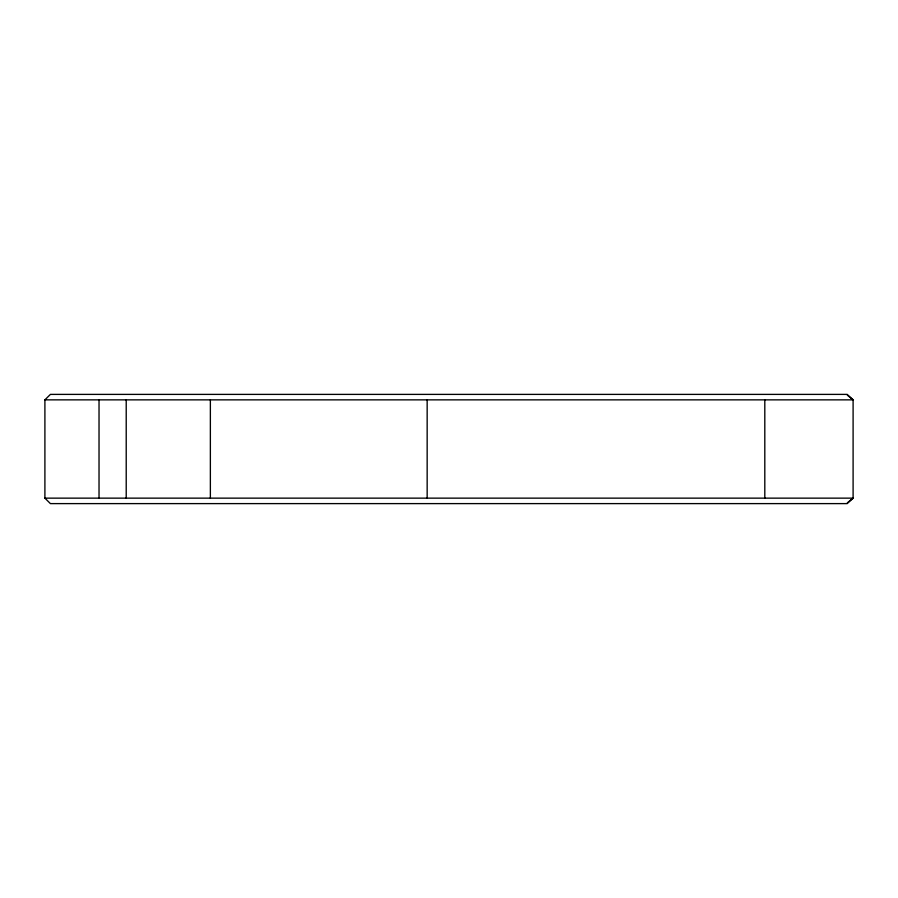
<?xml version="1.0" encoding="UTF-8"?>
<svg xmlns="http://www.w3.org/2000/svg" width="898" height="898" viewBox="0 0 898 898"><rect width="100%" height="100%" fill="white"/><g stroke="black" fill="none" stroke-linecap="round" stroke-linejoin="round"><path stroke-width="1.35" d="M44.9 399.857L50.411 394.39L847.196 394.39L853.1 399.857L853.1 498.143L847.196 503.61L50.411 503.61L44.9 498.143L44.9 399.857L853.1 399.857L847.319 395.176M847.319 502.824L853.1 498.143L44.9 498.143M764.804 399.857L764.804 498.143M427.156 399.857L427.156 498.143M210.368 399.857L210.368 498.143M126.214 399.857L126.214 498.143M99.027 399.857L99.027 498.143"/></g></svg>
